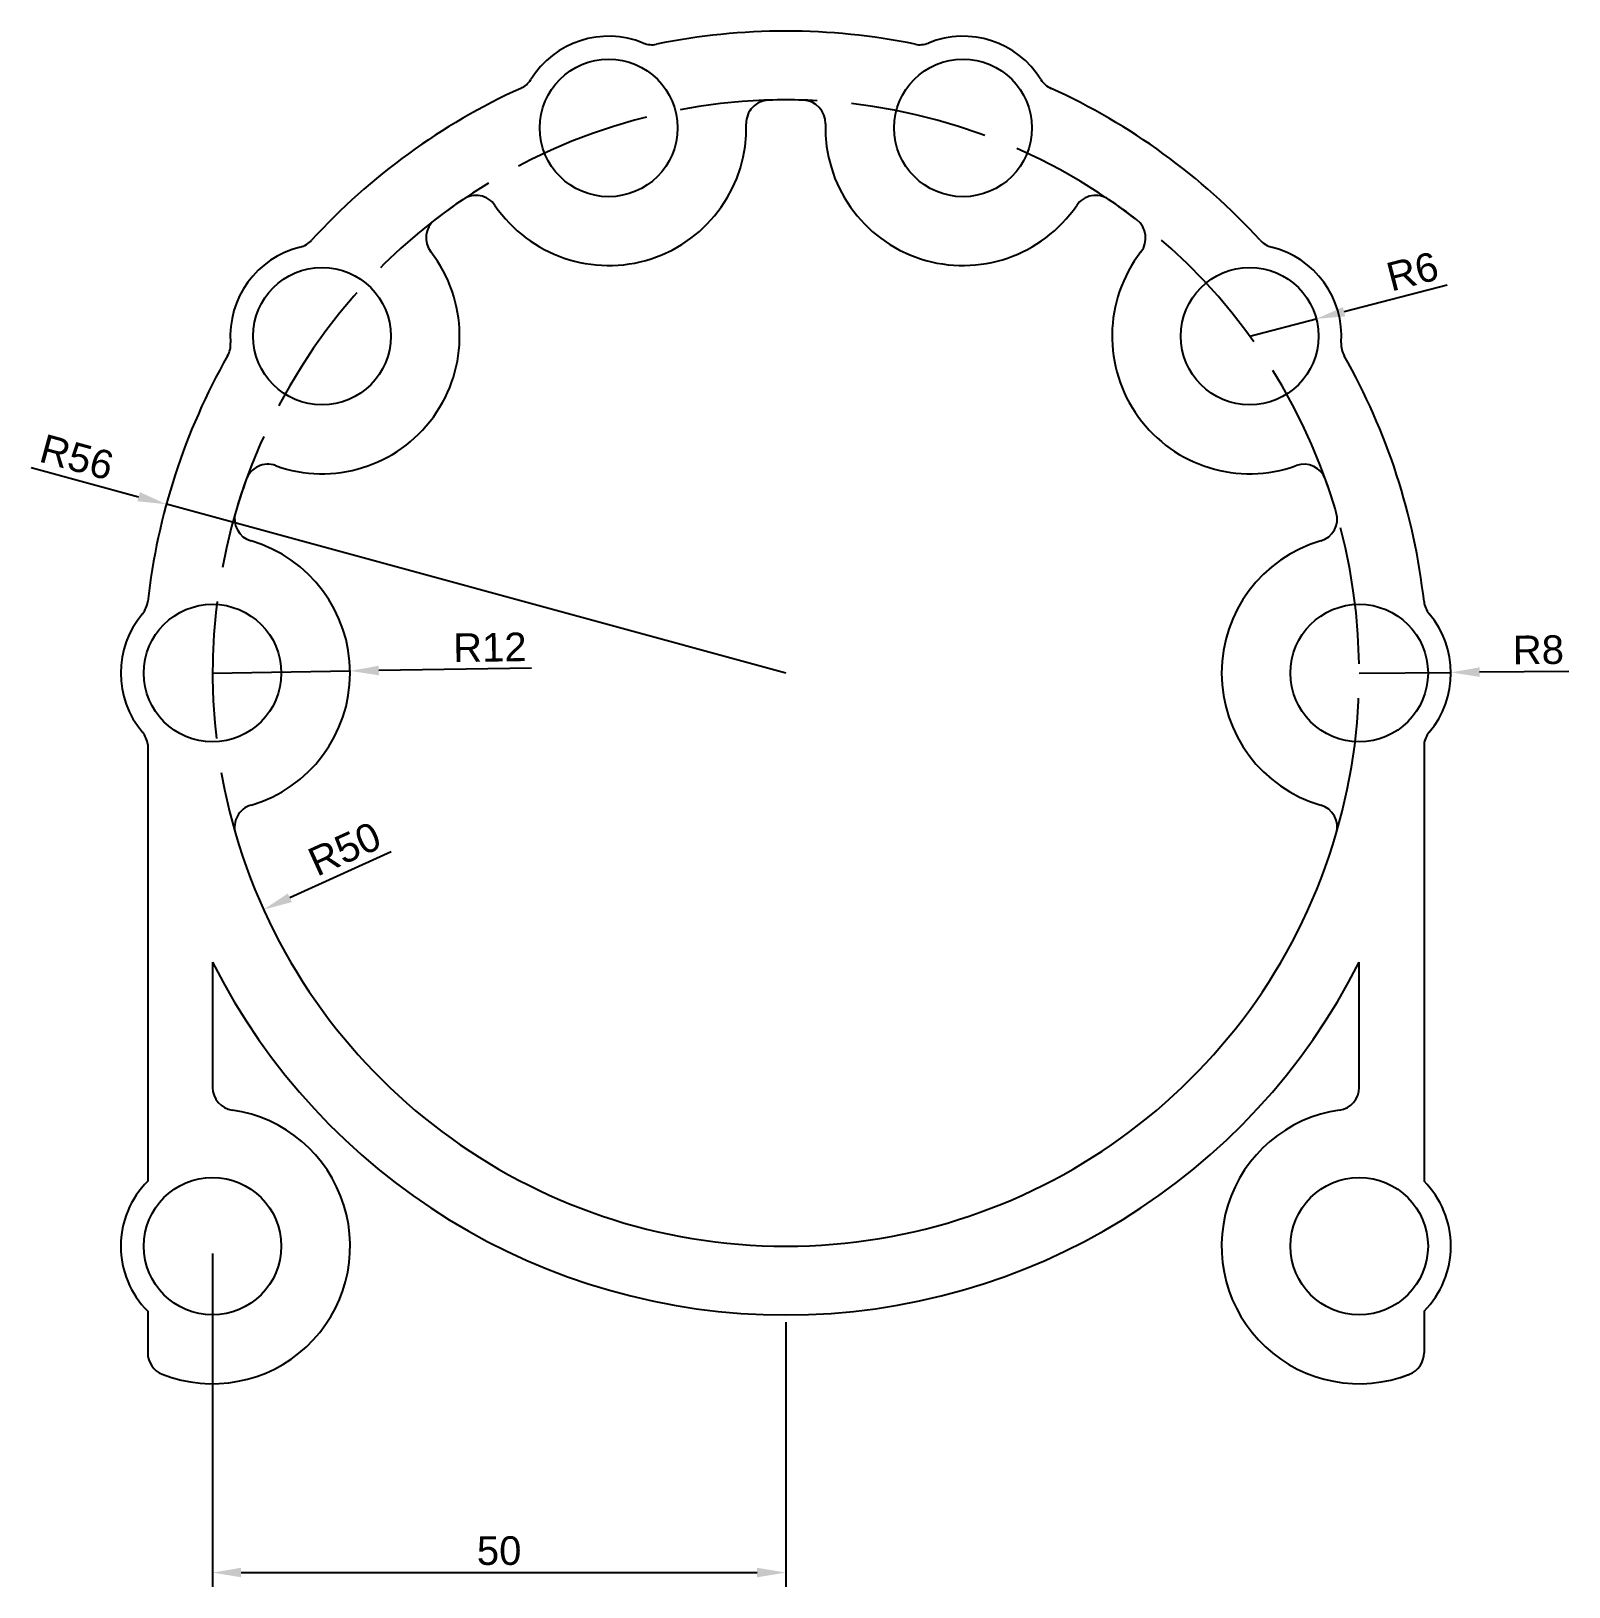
# Model space of a CAD drawing. Header units: millimetres. Extents: x 276854 to 276988, y 258366 to 258502.
import ezdxf

# ---------------------------------------------------------------- set-up
doc = ezdxf.new("R2010")
doc.units = ezdxf.units.MM
doc.linetypes.add('ACAD_ISO02W100', pattern=[15, 12, -3])
doc.layers.add('Layer1', color=7, linetype='ACAD_ISO02W100')
doc.styles.get("Standard").update_dxf_attribs({"font": 'arial.ttf'})
doc.dimstyles.new('ISO-25', dxfattribs={"dimtxt": 2.5, "dimasz": 2.5, "dimexe": 1.25, "dimexo": 0.625, "dimtad": 1, "dimtxsty": 'Standard', "dimcen": 2.5, "dimadec": 0, "dimazin": 0, "dimtfac": 1, "dimtmove": 0, "dimatfit": 3, "dimfxl": 1, "dimarcsym": 0})

# ---------------------------------------------------------------- blocks, each defined once
blk = doc.blocks.new('*D29')
at = {"color": 0, "lineweight": -2, "transparency": 16777216}
for p, q in [((276869.71, 258395.4), (276869.71, 258366.3)), ((276919.71, 258389.4), (276919.71, 258366.3)), ((276872.21, 258367.55), (276917.21, 258367.55))]:
    blk.add_line(p, q, dxfattribs=at)
at = {"color": 0, "transparency": 16777216}
for points in [[(276872.21, 258367.97), (276872.21, 258367.14), (276869.71, 258367.55)], [(276917.21, 258367.97), (276917.21, 258367.14), (276919.71, 258367.55)]]:
    blk.add_solid(points, dxfattribs=at)
at = {"layer": 'Defpoints', "color": 0, "transparency": 16777216}
for p in [(276869.71, 258396.02), (276919.71, 258390.02), (276919.71, 258367.55)]:
    blk.add_point(p, dxfattribs=at)
at = {"color": 0, "transparency": 16777216, "insert": (276894.71, 258369.45), "char_height": 2.5, "attachment_point": 5}
blk.add_mtext('50', dxfattribs=at)
blk = doc.blocks.new('*D30')
at = {"color": 0, "lineweight": -2, "transparency": 16777216}
for p, q in [((276969.71, 258446.02), (276977.71, 258446.08)), ((276988, 258446.16), (276980.21, 258446.1))]:
    blk.add_line(p, q, dxfattribs=at)
at = {"color": 0, "transparency": 16777216}
blk.add_solid([(276980.21, 258446.52), (276980.22, 258445.69), (276977.71, 258446.08)], dxfattribs=at)
at = {"layer": 'Defpoints', "color": 0, "transparency": 16777216}
for p in [(276969.71, 258446.02), (276977.71, 258446.08)]:
    blk.add_point(p, dxfattribs=at)
at = {"color": 0, "transparency": 16777216, "insert": (276985.34, 258448.04), "char_height": 2.5, "attachment_point": 5, "rotation": 0.4284}
blk.add_mtext('R8', dxfattribs=at)
blk = doc.blocks.new('*D31')
at = {"color": 0, "lineweight": -2, "transparency": 16777216}
for p, q in [((276977.39, 258479.87), (276968.39, 258477.54)), ((276960.17, 258475.41), (276965.97, 258476.92))]:
    blk.add_line(p, q, dxfattribs=at)
at = {"color": 0, "transparency": 16777216}
blk.add_solid([(276968.29, 258477.95), (276968.5, 258477.14), (276965.97, 258476.92)], dxfattribs=at)
at = {"layer": 'Defpoints', "color": 0, "transparency": 16777216}
for p in [(276965.97, 258476.92), (276960.17, 258475.41)]:
    blk.add_point(p, dxfattribs=at)
at = {"color": 0, "transparency": 16777216, "insert": (276974.36, 258481.05), "char_height": 2.5, "attachment_point": 5, "rotation": 14.516}
blk.add_mtext('R6', dxfattribs=at)
blk = doc.blocks.new('*D32')
at = {"color": 0, "lineweight": -2, "transparency": 16777216}
for p, q in [((276869.71, 258446.02), (276881.71, 258446.21)), ((276897.53, 258446.44), (276884.21, 258446.24))]:
    blk.add_line(p, q, dxfattribs=at)
at = {"color": 0, "transparency": 16777216}
blk.add_solid([(276884.21, 258446.66), (276884.22, 258445.83), (276881.71, 258446.21)], dxfattribs=at)
at = {"layer": 'Defpoints', "color": 0, "transparency": 16777216}
for p in [(276869.71, 258446.02), (276881.71, 258446.21)]:
    blk.add_point(p, dxfattribs=at)
at = {"color": 0, "transparency": 16777216, "insert": (276893.9, 258448.27), "char_height": 2.5, "attachment_point": 5, "rotation": 0.8628}
blk.add_mtext('R12', dxfattribs=at)
blk = doc.blocks.new('*D34')
at = {"color": 0, "lineweight": -2, "transparency": 16777216}
blk.add_line((276885.3, 258430.43), (276876.45, 258426.42), dxfattribs=at)
at = {"color": 0, "transparency": 16777216}
blk.add_solid([(276876.28, 258426.8), (276876.62, 258426.04), (276874.17, 258425.39)], dxfattribs=at)
at = {"layer": 'Defpoints', "color": 0, "transparency": 16777216}
for p in [(276919.71, 258446.02), (276874.17, 258425.39)]:
    blk.add_point(p, dxfattribs=at)
at = {"color": 0, "transparency": 16777216, "insert": (276881.23, 258430.68), "char_height": 2.5, "attachment_point": 5, "rotation": 24.3711}
blk.add_mtext('R50', dxfattribs=at)
blk = doc.blocks.new('*D35')
at = {"color": 0, "lineweight": -2, "transparency": 16777216}
for p, q in [((276853.89, 258463.97), (276863.27, 258461.41)), ((276919.71, 258446.02), (276865.69, 258460.75))]:
    blk.add_line(p, q, dxfattribs=at)
at = {"color": 0, "transparency": 16777216}
blk.add_solid([(276863.38, 258461.81), (276863.16, 258461.01), (276865.69, 258460.75)], dxfattribs=at)
at = {"layer": 'Defpoints', "color": 0, "transparency": 16777216}
for p in [(276865.69, 258460.75), (276919.71, 258446.02)]:
    blk.add_point(p, dxfattribs=at)
at = {"color": 0, "transparency": 16777216, "insert": (276857.88, 258464.85), "char_height": 2.5, "attachment_point": 5, "rotation": 344.7503}
blk.add_mtext('R56', dxfattribs=at)

msp = doc.modelspace()

# ---------------------------------------------------------------- linework, layer by layer
for p, q in [((276864.062, 258439.795), (276864.062, 258401.686)), ((276975.367, 258439.795), (276975.367, 258401.686)), ((276869.715, 258420.806), (276869.715, 258409.881)), ((276969.715, 258409.881), (276969.715, 258420.806)), ((276864.062, 258390.364), (276864.062, 258386.716)), ((276975.367, 258390.364), (276975.367, 258386.716))]:
    msp.add_line(p, q)
for centre in [(276904.264, 258493.578), (276935.165, 258493.578), (276879.264, 258475.414), (276960.165, 258475.414), (276869.715, 258446.025), (276969.715, 258446.025), (276869.715, 258396.025), (276969.715, 258396.025)]:
    msp.add_circle(centre, 6)
for centre, radius, start, end in [((276904.264, 258493.578), 8, 67.81811, 148.18189), ((276919.715, 258446.025), 56, 78.38704, 101.61296), ((276935.165, 258493.578), 8, 31.81811, 112.18189), ((276908.039, 258502.838), 2, 247.81811, 281.61296), ((276931.39, 258502.838), 2, 258.38704, 292.18189), ((276895.766, 258498.85), 2, 294.38704, 328.18189), ((276943.663, 258498.85), 2, 211.81811, 245.61296), ((276919.715, 258446.025), 56, 114.38704, 137.61296), ((276918.257, 258494.003), 2, 91.7398, 181.7398), ((276919.715, 258446.025), 50, 88.2602, 91.7398), ((276921.172, 258494.003), 2, 358.2602, 88.2602), ((276919.715, 258446.025), 56, 42.38704, 65.61296), ((276904.264, 258493.578), 12, 214.2602, 1.7398), ((276935.165, 258493.578), 12, 178.2602, 325.7398), ((276919.715, 258446.025), 50, 124.2602, 127.7398), ((276892.693, 258485.696), 2, 34.2602, 124.2602), ((276946.736, 258485.696), 2, 55.7398, 145.7398), ((276919.715, 258446.025), 50, 52.2602, 55.7398), ((276890.335, 258483.983), 2, 127.7398, 217.7398), ((276949.094, 258483.983), 2, 322.2602, 52.2602), ((276876.875, 258485.125), 2, 283.81811, 317.61296), ((276962.554, 258485.125), 2, 222.38704, 256.18189), ((276879.264, 258475.414), 8, 103.81811, 184.18189), ((276879.264, 258475.414), 12, 250.2602, 37.7398), ((276960.165, 258475.414), 12, 142.2602, 289.7398), ((276960.165, 258475.414), 8, 355.81811, 76.18189), ((276869.29, 258474.685), 2, 330.38704, 4.18189), ((276970.139, 258474.685), 2, 175.81811, 209.61296), ((276919.715, 258446.025), 56, 150.38704, 173.61296), ((276919.715, 258446.025), 56, 6.38704, 29.61296), ((276874.535, 258462.237), 2, 70.2602, 160.2602), ((276964.894, 258462.237), 2, 19.7398, 109.7398), ((276919.715, 258446.025), 50, 160.2602, 163.7398), ((276919.715, 258446.025), 50, 16.2602, 19.7398), ((276873.635, 258459.465), 2, 163.7398, 253.7398), ((276965.795, 258459.465), 2, 286.2602, 16.2602), ((276869.715, 258446.025), 12, 286.2602, 73.7398), ((276969.715, 258446.025), 12, 106.2602, 253.7398), ((276869.715, 258446.025), 8, 139.81811, 220.18189), ((276862.075, 258452.477), 2, 319.81811, 353.61296), ((276977.355, 258452.477), 2, 186.38704, 220.18189), ((276969.715, 258446.025), 8, 319.81811, 40.18189), ((276862.075, 258439.573), 2, 6.38704, 40.18189), ((276977.355, 258439.573), 2, 139.81811, 173.61296), ((276873.635, 258432.585), 2, 106.2602, 196.2602), ((276965.795, 258432.585), 2, 343.7398, 73.7398), ((276919.715, 258446.025), 50, 196.2602, 343.7398), ((276919.715, 258446.025), 56, 206.7655, 333.2345), ((276871.715, 258409.881), 2, 180, 261.78679), ((276967.715, 258409.881), 2, 278.21321, 0), ((276869.715, 258396.025), 12, 248.57756, 81.78679), ((276969.715, 258396.025), 12, 98.21321, 291.42244), ((276869.715, 258396.025), 8, 134.95504, 225.04496), ((276969.715, 258396.025), 8, 314.95504, 45.04496), ((276866.062, 258386.716), 2, 180, 248.57756), ((276973.367, 258386.716), 2, 291.42244, 360), ((276969.715, 258396.025), 12, 286.2602, 291.42244)]:
    msp.add_arc(centre, radius, start, end)
at = {"layer": 'Layer1'}
msp.add_arc((276919.715, 258446.025), 50, 343.7398, 196.2602, dxfattribs=at)

# ---------------------------------------------------------------- dimensions: what is measured, and where the dimension line sits
for center, mpoint, picture, middle in [((276960.165, 258475.414), (276965.974, 258476.918), '*D31', (276974.837, 258479.213)), ((276869.715, 258446.025), (276881.713, 258446.205), '*D32', (276893.933, 258446.39)), ((276919.715, 258446.025), (276874.17, 258425.393), '*D34', (276882.011, 258428.944))]:
    dim = msp.add_radius_dim(center=center, mpoint=mpoint, dimstyle='ISO-25')
    dim.commit()
    dim.dimension.update_dxf_attribs({"geometry": picture, "text_midpoint": middle, "dimtype": 164})
for center, mpoint, picture, middle in [((276919.715, 258446.025), (276865.686, 258460.754), '*D35', (276857.879, 258464.854)), ((276969.715, 258446.025), (276977.714, 258446.085), '*D30', (276985.343, 258448.043))]:
    dim = msp.add_radius_dim(center=center, mpoint=mpoint, dimstyle='ISO-25')
    dim.commit()
    dim.dimension.update_dxf_attribs({"geometry": picture, "text_midpoint": middle})
dim = msp.add_linear_dim(base=(276919.715, 258367.553), p1=(276869.715, 258396.025), p2=(276919.715, 258390.025), dimstyle='ISO-25')
dim.commit()
dim.dimension.update_dxf_attribs({"geometry": '*D29', "text_midpoint": (276894.715, 258369.454)})

doc.saveas('drawing.dxf')
